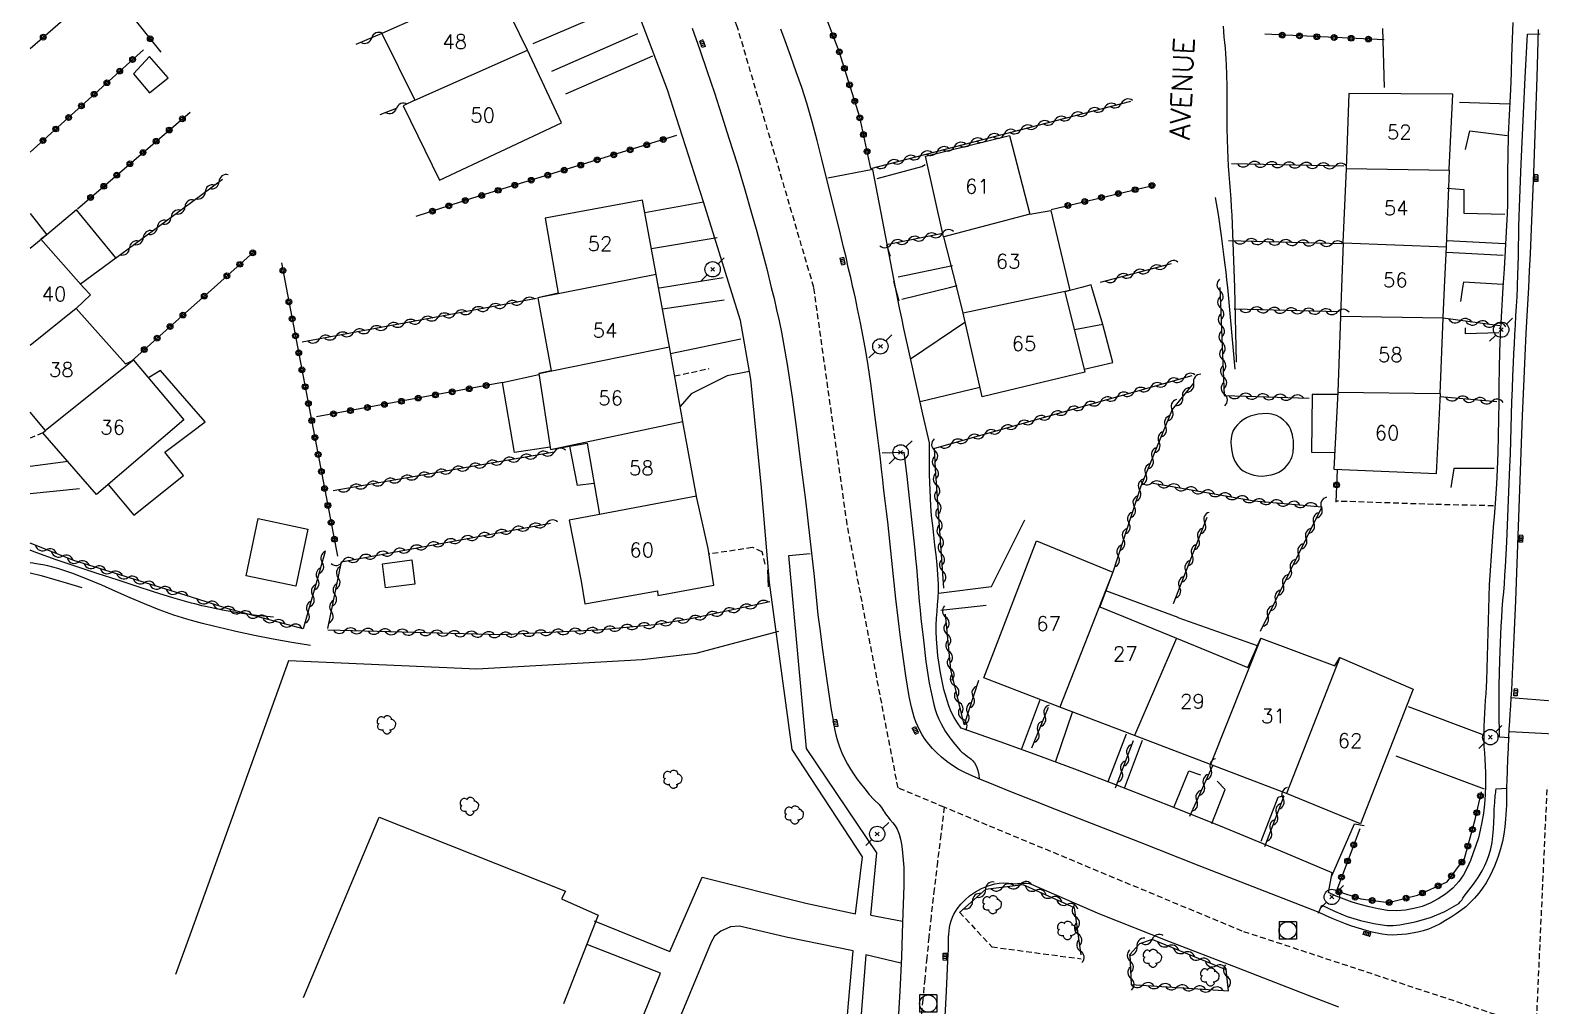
# Model space of a CAD drawing. Header units: millimetres. Extents: x 150997 to 152001, y 151999 to 153001.
# Drawn here: x 151000 to 151131.2, y 152108.6 to 152193.3 of the extents above; entities that cross this region are included whole.
import ezdxf
from ezdxf.enums import TextEntityAlignment as Align

# ---------------------------------------------------------------- set-up
doc = ezdxf.new("R2010")
doc.units = ezdxf.units.MM
doc.linetypes.add('DASHED', pattern=[0.75, 0.5, -0.25])
doc.layers.get('0').update_dxf_attribs({"linetype": 'CONTINUOUS'})
for name, color, linetype in [('W0001', 6, 'DASHED'), ('W0008', 7, 'CONTINUOUS'), ('W0014', 7, 'CONTINUOUS'), ('W0017', 7, 'CONTINUOUS'), ('W0020', 2, 'CONTINUOUS'), ('W0101', 7, 'CONTINUOUS'), ('W0104', 1, 'CONTINUOUS'), ('W0112', 1, 'DASHED'), ('W0211', 2, 'CONTINUOUS'), ('W0214', 2, 'CONTINUOUS'), ('W0300', 7, 'CONTINUOUS'), ('W0310', 3, 'CONTINUOUS'), ('W0323', 7, 'CONTINUOUS'), ('W0401', 7, 'CONTINUOUS'), ('W0420', 7, 'CONTINUOUS'), ('W0473', 7, 'CONTINUOUS'), ('W0515', 5, 'CONTINUOUS'), ('W0989', 7, 'CONTINUOUS'), ('W0991', 7, 'CONTINUOUS'), ('W1102', 7, 'CONTINUOUS')]:
    doc.layers.add(name, color=color, linetype=linetype)
doc.styles.get("Standard").update_dxf_attribs({"font": 'romans.shx', "width": 0.85})

# ---------------------------------------------------------------- blocks, each defined once
blk = doc.blocks.new('T401')
for p, q in [((-0.3, 0.3), (0, 0.3)), ((-0.3, -0.25), (-0.3, 0.3)), ((-0.3, 0.15), (0, 0.15)), ((-0.3, 0), (0, 0)), ((0, 0.3), (0, -0.25)), ((-0.3, -0.15), (0, -0.15)), ((-0.3, -0.25), (-0.3, -0.3)), ((-0.3, -0.3), (0, -0.3)), ((0, -0.3), (0, -0.25))]:
    blk.add_line(p, q)
blk = doc.blocks.new('T473')
for p, q in [((-0.166667, 0.166667), (0.166667, -0.166667)), ((-0.166667, -0.166667), (0.166667, 0.166667)), ((0.500001, 0.500001), (1.000002, 1.000002)), ((-1.000002, -1.000002), (-0.500001, -0.500001))]:
    blk.add_line(p, q)
blk.add_ellipse((0, 0), major_axis=(0.471405, 0.471405), ratio=1, start_param=5.4977871438, end_param=11.780972451)
blk = doc.blocks.new('T300')
for p, q in [((-0.8, 0.51), (-0.86, 0.34)), ((-0.86, 0.34), (-0.86, 0.17)), ((-0.86, 0.17), (-0.74, 0.06)), ((-0.69, 0.63), (-0.8, 0.51)), ((-0.8, -0.06), (-0.74, 0.06)), ((-0.74, 0.06), (-0.69, 0.11)), ((-0.57, 0.69), (-0.69, 0.63)), ((-0.46, 0.69), (-0.57, 0.69)), ((-0.29, 0.63), (-0.46, 0.69)), ((-0.29, 0.63), (-0.17, 0.74)), ((-0.23, 0.57), (-0.29, 0.63)), ((-0.17, 0.74), (-0.06, 0.8)), ((-0.06, 0.8), (0.06, 0.8)), ((0.06, 0.8), (0.23, 0.74)), ((0.23, 0.74), (0.34, 0.63)), ((0.34, 0.63), (0.4, 0.51)), ((0.46, 0.46), (0.34, 0.46)), ((0.4, 0.51), (0.4, 0.46)), ((0.57, 0.4), (0.46, 0.46)), ((0.57, 0.4), (0.69, 0.29)), ((0.69, 0.29), (0.74, 0.17)), ((0.74, 0.06), (0.69, -0.17)), ((0.74, 0.17), (0.74, 0.06)), ((-0.8, -0.17), (-0.8, -0.06)), ((-0.8, -0.23), (-0.8, -0.17)), ((-0.74, -0.34), (-0.8, -0.23)), ((-0.69, -0.4), (-0.74, -0.34)), ((-0.51, -0.46), (-0.69, -0.4)), ((-0.4, -0.46), (-0.51, -0.46)), ((-0.4, -0.46), (-0.34, -0.46)), ((-0.34, -0.46), (-0.34, -0.4)), ((-0.34, -0.51), (-0.34, -0.46)), ((-0.29, -0.63), (-0.34, -0.51)), ((-0.17, -0.74), (-0.29, -0.63)), ((-0.06, -0.8), (-0.17, -0.74)), ((0.06, -0.8), (-0.06, -0.8)), ((0.17, -0.74), (0.06, -0.8)), ((0.23, -0.69), (0.17, -0.74)), ((0.29, -0.46), (0.23, -0.46)), ((0.29, -0.63), (0.23, -0.69)), ((0.46, -0.4), (0.29, -0.46)), ((0.34, -0.51), (0.29, -0.63)), ((0.34, -0.51), (0.34, -0.46)), ((0.57, -0.34), (0.46, -0.4)), ((0.63, -0.29), (0.57, -0.34)), ((0.69, -0.17), (0.63, -0.29))]:
    blk.add_line(p, q)
blk = doc.blocks.new('T420')
for p, q in [((0.75, 0.75), (-0.75, 0.75)), ((-0.75, 0.75), (-0.75, -0.75)), ((0.75, 0.75), (0.75, -0.75)), ((0.75, -0.75), (-0.75, -0.75))]:
    blk.add_line(p, q)
blk.add_ellipse((0, 0), major_axis=(-0.53, 0.53), ratio=1, start_param=3.926991, end_param=10.210176)
blk = doc.blocks.new('t310o')
at = {"color": 0, "linetype": 'Continuous'}
for centre, start, end in [((-0.5, 0.38), 216.8699, 323.1304), ((0.5, -0.37), 36.8699, 143.1303)]:
    blk.add_arc(centre, 0.625, start, end, dxfattribs=at)
blk = doc.blocks.new('t323o')
at = {"color": 0, "linetype": 'Continuous'}
for radius in [0.25, 0.15]:
    blk.add_circle((0, 0), radius, dxfattribs=at)

msp = doc.modelspace()

# ---------------------------------------------------------------- linework, layer by layer
at = {"layer": 'W0001'}
for points in [[(151068.08, 152171), (151061.46, 152193.58), (151055.33, 152208.13), (151041.09, 152232.16), (151026.8, 152252.51), (151018.11, 152263.07), (151016.69, 152264.79)], [(151079.42, 152125.83), (151075.4, 152127.51), (151070.98, 152150.4), (151068.08, 152171)], [(151130.85, 152106.65), (151131.81, 152127.64)], [(151079.42, 152125.83), (151079.12, 152123.46), (151078.82, 152121.09), (151078.54, 152118.72), (151078.27, 152116.34), (151078.08, 152114.54), (151077.9, 152112.74), (151077.72, 152110.93), (151077.55, 152109.13), (151077.38, 152107.33)], [(151130.85, 152106.65), (151105.29, 152115.07), (151079.42, 152125.83)]]:
    msp.add_lwpolyline(points, dxfattribs=at)
at = {"layer": 'W0008'}
for points in [[(151071.48, 152171), (151071.29, 152171.87), (151071.08, 152172.74), (151070.88, 152173.62), (151070.67, 152174.49), (151070.31, 152175.99), (151069.94, 152177.49), (151069.57, 152179), (151069.19, 152180.5), (151068.78, 152182.13), (151068.36, 152183.76), (151067.93, 152185.39), (151067.47, 152187.01), (151067.03, 152188.37), (151066.56, 152189.73), (151066.08, 152191.07), (151065.6, 152192.42), (151065.23, 152193.44)], [(151131.03, 152193.4), (151130.91, 152189.25), (151130.77, 152185.1), (151130.62, 152180.95), (151130.45, 152176.8), (151130.38, 152175.35), (151130.31, 152173.9), (151130.24, 152172.45), (151130.17, 152171)], [(151111.99, 152116.69), (151106.78, 152118.72), (151101.57, 152120.75), (151096.37, 152122.79), (151091.17, 152124.83), (151089.18, 152125.61), (151087.19, 152126.38), (151085.2, 152127.17), (151083.22, 152127.98), (151082.56, 152128.25), (151081.9, 152128.52), (151081.25, 152128.81), (151080.62, 152129.15), (151080.12, 152129.47), (151079.63, 152129.81), (151079.17, 152130.18), (151078.73, 152130.58), (151078.39, 152130.94), (151078.07, 152131.31), (151077.77, 152131.71), (151077.49, 152132.13), (151077.29, 152132.49), (151077.11, 152132.87), (151076.95, 152133.26), (151076.81, 152133.66), (151076.56, 152134.54), (151076.38, 152135.44), (151076.23, 152136.34), (151076.09, 152137.24), (151075.61, 152140.58), (151075.22, 152143.93), (151074.87, 152147.28), (151074.5, 152150.63), (151074.39, 152151.54), (151074.29, 152152.45), (151074.18, 152153.36), (151074.08, 152154.28), (151073.97, 152155.19), (151073.87, 152156.1), (151073.76, 152157.01), (151073.64, 152157.92), (151073.45, 152159.5), (151073.25, 152161.08), (151073.04, 152162.65), (151072.8, 152164.22), (151072.59, 152165.46), (151072.37, 152166.69), (151072.13, 152167.91), (151071.89, 152169.14), (151071.79, 152169.6), (151071.69, 152170.07), (151071.59, 152170.54), (151071.48, 152171)], [(151130.17, 152171), (151130.06, 152169.02), (151129.96, 152167.03), (151129.86, 152165.05), (151129.76, 152163.06), (151129.63, 152159.85), (151129.5, 152156.64), (151129.39, 152153.43), (151129.28, 152150.22), (151129.16, 152147.01), (151129.04, 152143.8), (151128.91, 152140.58), (151128.76, 152137.38), (151128.73, 152136.69), (151128.69, 152136.01), (151128.64, 152135.33), (151128.6, 152134.64), (151128.56, 152133.96), (151128.52, 152133.28), (151128.48, 152132.6), (151128.44, 152131.91), (151128.4, 152130.96), (151128.36, 152130), (151128.32, 152129.05), (151128.29, 152128.09), (151128.27, 152127.68), (151128.27, 152127.26), (151128.27, 152126.85), (151128.26, 152126.43), (151128.26, 152126.02), (151128.24, 152125.6), (151128.22, 152125.19), (151128.18, 152124.78), (151128.11, 152124.13), (151128.03, 152123.49), (151127.91, 152122.85), (151127.75, 152122.21), (151127.5, 152121.45), (151127.21, 152120.7), (151126.88, 152119.96), (151126.49, 152119.26), (151126.19, 152118.8), (151125.86, 152118.36), (151125.5, 152117.94), (151125.12, 152117.55), (151124.73, 152117.19), (151124.31, 152116.87), (151123.88, 152116.56), (151123.45, 152116.27), (151122.98, 152115.98), (151122.5, 152115.71), (151122, 152115.46), (151121.49, 152115.24), (151121.03, 152115.09), (151120.56, 152114.97), (151120.08, 152114.88), (151119.6, 152114.81), (151119.18, 152114.77), (151118.76, 152114.74), (151118.33, 152114.73), (151117.91, 152114.75), (151117.47, 152114.81), (151117.03, 152114.89), (151116.6, 152114.99), (151116.17, 152115.1), (151115.69, 152115.23), (151115.21, 152115.37), (151114.74, 152115.53), (151114.27, 152115.7), (151113.69, 152115.92), (151113.12, 152116.16), (151112.55, 152116.42), (151111.99, 152116.69)], [(151068.44, 152142.56), (151068.62, 152141.13), (151068.81, 152139.7), (151069, 152138.26), (151069.2, 152136.83), (151069.32, 152136.05), (151069.44, 152135.27), (151069.57, 152134.48), (151069.71, 152133.7), (151069.8, 152133.17), (151069.89, 152132.64), (151070, 152132.11), (151070.14, 152131.59), (151070.32, 152131.07), (151070.53, 152130.56), (151070.76, 152130.06), (151071.01, 152129.58), (151071.26, 152129.14), (151071.54, 152128.72), (151071.83, 152128.3), (151072.13, 152127.9), (151072.51, 152127.42), (151072.89, 152126.94), (151073.3, 152126.49), (151073.76, 152126.08)], [(151073.76, 152126.08), (151073.86, 152125.95), (151073.96, 152125.81), (151074.05, 152125.67), (151074.14, 152125.53), (151074.23, 152125.39), (151074.32, 152125.25), (151074.42, 152125.12), (151074.52, 152124.99), (151074.73, 152124.73), (151074.95, 152124.48), (151075.15, 152124.21), (151075.32, 152123.92), (151075.49, 152123.5), (151075.61, 152123.07), (151075.7, 152122.63), (151075.76, 152122.19), (151075.89, 152120.6), (151075.9, 152119), (151075.85, 152117.41), (151075.8, 152115.82), (151075.7, 152112.84), (151075.55, 152109.86), (151075.38, 152106.88)], [(151079.45, 152106.59), (151079.61, 152109.85), (151079.77, 152113.11), (151079.78, 152113.39), (151079.78, 152113.68), (151079.78, 152113.96), (151079.78, 152114.24), (151079.79, 152114.53), (151079.8, 152114.81), (151079.83, 152115.09), (151079.87, 152115.37), (151079.94, 152115.68), (151080.02, 152115.97), (151080.12, 152116.27), (151080.26, 152116.55), (151080.54, 152116.99), (151080.86, 152117.41), (151081.22, 152117.79), (151081.62, 152118.13), (151082.13, 152118.48), (151082.66, 152118.77), (151083.23, 152119), (151083.82, 152119.17), (151084.2, 152119.23), (151084.6, 152119.25), (151084.99, 152119.24), (151085.37, 152119.2), (151085.57, 152119.19), (151085.77, 152119.2), (151085.97, 152119.21), (151086.17, 152119.23), (151086.37, 152119.24), (151086.57, 152119.23), (151086.77, 152119.21), (151086.97, 152119.16)], [(151086.97, 152119.16), (151092.89, 152116.57), (151098.89, 152114.18), (151104.93, 152111.88), (151110.95, 152109.54), (151112.3, 152109.01), (151113.66, 152108.49)]]:
    msp.add_lwpolyline(points, dxfattribs=at)
at = {"layer": 'W0014'}
for points in [[(151060.82, 152171), (151058.5, 152178.42), (151055.36, 152188.15), (151052.48, 152195.79), (151049.39, 152203.51), (151045.65, 152210.16), (151037.91, 152223.57), (151031.56, 152233.04), (151018.76, 152251.46), (151014.99, 152256.37)], [(151057.51, 152193.53), (151058.17, 152191.65), (151058.82, 152189.77), (151059.45, 152187.89), (151060.06, 152185.99), (151060.74, 152183.87), (151061.41, 152181.74), (151062.06, 152179.6), (151062.68, 152177.45), (151063.12, 152175.84), (151063.56, 152174.23), (151063.99, 152172.62), (151064.39, 152171)], [(151128.82, 152194.01), (151128.77, 152192.56), (151128.71, 152191.1), (151128.66, 152189.65), (151128.6, 152188.2), (151128.57, 152187.64), (151128.55, 152187.08), (151128.52, 152186.52), (151128.49, 152185.96), (151128.46, 152185.4), (151128.44, 152184.84), (151128.41, 152184.28), (151128.4, 152183.72), (151128.38, 152182.94), (151128.37, 152182.15), (151128.36, 152181.36), (151128.36, 152180.58), (151128.36, 152179.79), (151128.35, 152179), (151128.34, 152178.21), (151128.32, 152177.43), (151128.25, 152175.82), (151128.16, 152174.21), (151128.05, 152172.61), (151127.95, 152171)], [(151130.1, 152192.99), (151131.19, 152193.04)], [(151129.22, 152171), (151129.22, 152171.05), (151129.22, 152171.1), (151129.22, 152171.15), (151129.23, 152171.2), (151129.25, 152172.05), (151129.28, 152172.9), (151129.3, 152173.75), (151129.31, 152174.59), (151129.33, 152175.44), (151129.35, 152176.29), (151129.37, 152177.14), (151129.39, 152177.99), (151129.54, 152181.74), (151129.7, 152185.49), (151129.89, 152189.24), (151130.1, 152192.99)], [(151073.2, 152181.24), (151069.31, 152180.49)], [(151075.18, 152171), (151073.2, 152181.24)], [(151071.69, 152116.57), (151072.31, 152121.52), (151066.2, 152130.86), (151064.24, 152145.36), (151063.55, 152153.59), (151062.6, 152163.02), (151061.72, 152168.12), (151060.82, 152171)], [(151064.39, 152171), (151064.63, 152170.03), (151064.85, 152169.05), (151065.06, 152168.08), (151065.27, 152167.1), (151065.77, 152164.29), (151066.2, 152161.47), (151066.58, 152158.64), (151066.94, 152155.81), (151067.36, 152152.5), (151067.75, 152149.19), (151068.11, 152145.88), (151068.44, 152142.56)], [(151078.13, 152157.49), (151077.55, 152159.97), (151076.99, 152162.46), (151076.44, 152164.95), (151075.91, 152167.44), (151075.73, 152168.33), (151075.54, 152169.22), (151075.36, 152170.11), (151075.18, 152171)], [(151127.95, 152171), (151127.88, 152169.97), (151127.82, 152168.94), (151127.76, 152167.92), (151127.72, 152166.89), (151127.67, 152165.42), (151127.63, 152163.96), (151127.61, 152162.5), (151127.59, 152161.03), (151127.57, 152159.57), (151127.55, 152158.1), (151127.51, 152156.64), (151127.45, 152155.18), (151127.39, 152153.92), (151127.3, 152152.67), (151127.21, 152151.42), (151127.12, 152150.16), (151127.02, 152148.91), (151126.92, 152147.66), (151126.84, 152146.4), (151126.77, 152145.15), (151126.72, 152144.11), (151126.69, 152143.07), (151126.66, 152142.04), (151126.63, 152141), (151126.61, 152139.96), (151126.58, 152138.93), (151126.55, 152137.89), (151126.52, 152136.85), (151126.49, 152136.28), (151126.46, 152135.71), (151126.42, 152135.14), (151126.38, 152134.56), (151126.35, 152133.99), (151126.32, 152133.42), (151126.3, 152132.85), (151126.29, 152132.27), (151126.29, 152131.7), (151126.31, 152131.13), (151126.34, 152130.56), (151126.38, 152129.99), (151126.41, 152129.42), (151126.44, 152128.85), (151126.45, 152128.28), (151126.44, 152127.71), (151126.41, 152126.91), (151126.35, 152126.11), (151126.26, 152125.31), (151126.13, 152124.52), (151125.99, 152123.84), (151125.82, 152123.17), (151125.61, 152122.51), (151125.38, 152121.86), (151125.13, 152121.21), (151124.86, 152120.57), (151124.53, 152119.95), (151124.13, 152119.38), (151123.59, 152118.8), (151122.98, 152118.29), (151122.32, 152117.86), (151121.63, 152117.49), (151120.94, 152117.21), (151120.22, 152117.02), (151119.49, 152116.89), (151118.75, 152116.84), (151117.93, 152116.87), (151117.12, 152117), (151116.33, 152117.18), (151115.55, 152117.39), (151114.85, 152117.59), (151114.15, 152117.83), (151113.47, 152118.1), (151112.8, 152118.41)], [(151127.65, 152131.93), (151127.63, 152134.16), (151127.64, 152136.38), (151127.69, 152138.61), (151127.77, 152140.84), (151127.8, 152141.57), (151127.85, 152142.31), (151127.9, 152143.04), (151127.96, 152143.78), (151128.02, 152144.51), (151128.08, 152145.25), (151128.13, 152145.98), (151128.17, 152146.71), (151128.29, 152148.89), (151128.39, 152151.07), (151128.48, 152153.24), (151128.56, 152155.42), (151128.61, 152156.54), (151128.64, 152157.67), (151128.68, 152158.8), (151128.71, 152159.93), (151128.74, 152161.06), (151128.78, 152162.18), (151128.82, 152163.31), (151128.87, 152164.44), (151128.9, 152165.26), (151128.95, 152166.08), (151128.99, 152166.9), (151129.04, 152167.72), (151129.09, 152168.54), (151129.14, 152169.36), (151129.18, 152170.18), (151129.22, 152171)], [(151074.02, 152156.61), (151075.9, 152156.69)], [(151075.9, 152156.69), (151076.16, 152154.56), (151076.4, 152152.43), (151076.64, 152150.3), (151076.86, 152148.17), (151076.93, 152147.43), (151076.99, 152146.68), (151077.05, 152145.94), (151077.11, 152145.2), (151077.17, 152144.45), (151077.23, 152143.71), (151077.31, 152142.96), (151077.39, 152142.22), (151077.6, 152140.35), (151077.82, 152138.48), (151078.11, 152136.61), (151078.51, 152134.76), (151078.63, 152134.33), (151078.77, 152133.9), (151078.94, 152133.47), (151079.14, 152133.07), (151079.5, 152132.45), (151079.9, 152131.86), (151080.34, 152131.3), (151080.8, 152130.76), (151080.95, 152130.62), (151081.11, 152130.49), (151081.27, 152130.37), (151081.43, 152130.25), (151081.6, 152130.13), (151081.76, 152130), (151081.9, 152129.85), (151082.03, 152129.68), (151082.21, 152129.36), (151082.34, 152129.02), (151082.42, 152128.66), (151082.46, 152128.29)], [(151080.88, 152132.69), (151080.56, 152133.15), (151080.27, 152133.63), (151080.03, 152134.13), (151079.82, 152134.64), (151079.39, 152136.07), (151079.08, 152137.52), (151078.87, 152138.99), (151078.73, 152140.46), (151078.7, 152141.06), (151078.71, 152141.65), (151078.74, 152142.25), (151078.79, 152142.84), (151078.84, 152143.43), (151078.88, 152144.02), (151078.91, 152144.61), (151078.91, 152145.2), (151078.87, 152146.06), (151078.8, 152146.91), (151078.71, 152147.76), (151078.61, 152148.61), (151078.5, 152149.46), (151078.41, 152150.31), (151078.32, 152151.16), (151078.26, 152152.01), (151078.19, 152153.38), (151078.14, 152154.75), (151078.12, 152156.12), (151078.13, 152157.49)], [(151014, 152143.57), (151012.4, 152144.03), (151010.81, 152144.53), (151009.22, 152145.05), (151007.64, 152145.57), (151005.81, 152146.15), (151003.98, 152146.74), (151002.16, 152147.36), (151000.35, 152148.03), (151000, 152148.17)], [(151073.04, 152116.44), (151073.55, 152121.86), (151067.45, 152130.94), (151065.9, 152147.71), (151067.76, 152147.87)], [(151014, 152142.06), (151013.61, 152142.17), (151013.23, 152142.29), (151012.85, 152142.41), (151012.47, 152142.53), (151011.19, 152142.98), (151009.93, 152143.49), (151008.68, 152144.03), (151007.45, 152144.58), (151006.21, 152145.13), (151004.95, 152145.66), (151003.69, 152146.15), (151002.4, 152146.58), (151001.97, 152146.7), (151001.54, 152146.8), (151001.11, 152146.88), (151000.68, 152146.96), (151000.24, 152147.03), (151000, 152147.08)], [(151021.13, 152142.34), (151019.65, 152142.49), (151018.17, 152142.7), (151016.7, 152142.96), (151015.23, 152143.26), (151014.92, 152143.34), (151014.62, 152143.41), (151014.31, 152143.49), (151014, 152143.57)], [(151024.35, 152139.87), (151022.72, 152140.14), (151021.1, 152140.44), (151019.49, 152140.76), (151017.87, 152141.11), (151016.9, 152141.34), (151015.93, 152141.56), (151014.96, 152141.8), (151014, 152142.06)], [(151113.13, 152120.14), (151108.46, 152122.11), (151103.77, 152124.04), (151099.06, 152125.93), (151094.33, 152127.78), (151090.99, 152129.05), (151087.63, 152130.3), (151084.26, 152131.51), (151080.88, 152132.69)], [(151128.54, 152131.86), (151127.65, 152131.93)], [(151112.23, 152117.31), (151113.31, 152116.79), (151114.43, 152116.35), (151115.58, 152115.99), (151116.75, 152115.72), (151117.3, 152115.63), (151117.86, 152115.57), (151118.43, 152115.56), (151118.99, 152115.61), (151120.33, 152115.87), (151121.65, 152116.24), (151122.92, 152116.77), (151124.11, 152117.48), (151124.25, 152117.61), (151124.38, 152117.77), (151124.48, 152117.93), (151124.59, 152118.09), (151125, 152118.62), (151125.41, 152119.16), (151125.8, 152119.72), (151126.14, 152120.3), (151126.38, 152120.76), (151126.58, 152121.23), (151126.76, 152121.72), (151126.9, 152122.21), (151127.02, 152122.78), (151127.09, 152123.36), (151127.14, 152123.94), (151127.17, 152124.52), (151127.18, 152125.1), (151127.2, 152125.67), (151127.24, 152126.25), (151127.29, 152126.83), (151127.31, 152126.98), (151127.33, 152127.13), (151127.35, 152127.27), (151127.38, 152127.42)], [(151127.35, 152127.42), (151128.33, 152127.5)], [(151112.8, 152118.41), (151113.13, 152120.14)], [(151111.93, 152116.62), (151112.23, 152117.31)], [(151068.29, 152080.38), (151068.71, 152084.09), (151069.11, 152087.81), (151069.5, 152091.53), (151069.87, 152095.26), (151070.3, 152099.77), (151070.72, 152104.29), (151071.11, 152108.82), (151071.49, 152113.34)], [(151072.61, 152113.01), (151071.24, 152095.74)]]:
    msp.add_lwpolyline(points, dxfattribs=at)
at = {"layer": 'W0017'}
for points in [[(151051.89, 152195.66), (151043.66, 152192.17)], [(151052.77, 152193.02), (151045.29, 152189.76)], [(151054.07, 152191.08), (151046.5, 152187.8)], [(151128.52, 152186.92), (151124.18, 152187.05)], [(151124.69, 152182.98), (151125.08, 152184.61), (151128.33, 152184.2)], [(151073.6, 152180.45), (151077.46, 152181.51), (151077.75, 152181.68)], [(151123.12, 152179.62), (151124.55, 152179.49), (151124.55, 152177.44), (151128.13, 152177.35)], [(151053.4, 152177.5), (151058.5, 152178.42)], [(151059.69, 152175.3), (151053.97, 152174.34)], [(151123.1, 152175.08), (151128.11, 152174.82)], [(151127.99, 152173.76), (151123.06, 152174.03)], [(151075.42, 152171.91), (151080.14, 152172.9)], [(151054.59, 152170.96), (151054.85, 152171)], [(151054.85, 152171), (151060.21, 152171.87)], [(151075.74, 152169.97), (151079.88, 152171)], [(151079.88, 152171), (151080.53, 152171.16)], [(151124.45, 152171), (151124.27, 152169.78)], [(151127.95, 152171.24), (151124.52, 152171.46), (151124.45, 152171)], [(151060.3, 152169.9), (151054.93, 152169.12)], [(151076.48, 152164.79), (151081.2, 152167.98)], [(151127.6, 152167.04), (151124.7, 152166.95), (151124.7, 152167.49)], [(151055.63, 152165.26), (151061.73, 152166.52)], [(151062.48, 152163.68), (151060.54, 152163.31), (151057.42, 152161.76), (151056.47, 152160.65)], [(151082.52, 152162.3), (151077.32, 152161.05)], [(151003.31, 152155.86), (151000, 152155.45)], [(151127.2, 152155.27), (151123.7, 152155.27), (151123.42, 152153.62)], [(151000, 152153.08), (151004.29, 152153.53)], [(151078.92, 152144.44), (151083.53, 152145.01), (151086.41, 152150.81)], [(151079.11, 152142.94), (151083.07, 152143.39)], [(151087.74, 152135.23), (151086.11, 152130.81)], [(151089.07, 152129.74), (151090.58, 152134.18)], [(151119.72, 152134.58), (151126.11, 152132.18)], [(151095.22, 152132.18), (151093.63, 152128.05)], [(151095.07, 152127.49), (151096.64, 152131.67)], [(151126.34, 152127.39), (151118.69, 152130.27)], [(151099.36, 152125.8), (151100.68, 152128.99), (151101.69, 152128.66)], [(151102.66, 152124.41), (151103.82, 152127.38), (151103.14, 152128.11)], [(151108.89, 152126.82), (151108.39, 152126.69), (151106.92, 152122.84)], [(151113.08, 152119.87), (151115.05, 152124.4), (151115.91, 152124.24)], [(151048.99, 152115.97), (151055.58, 152113.29), (151058.39, 152119.76), (151067.38, 152117.5), (151071.69, 152116.57)], [(151073.04, 152116.44), (151075.8, 152115.92)], [(151071.49, 152113.34), (151065.69, 152114.54), (151061.62, 152115.51), (151060.84, 152115.45), (151059.99, 152115.07), (151059.45, 152114.62), (151059.17, 152114.1), (151056.38, 152107.43), (151050.27, 152092.16), (151049.76, 152090.15), (151049.89, 152088.78), (151050.44, 152087.97), (151051.89, 152087.22), (151059.08, 152084.02), (151068.29, 152080.38)], [(151045.28, 152101.15), (151049.89, 152099.34), (151054.76, 152111.42), (151048.45, 152113.87)], [(151075.65, 152112.29), (151072.61, 152113.01)]]:
    msp.add_lwpolyline(points, dxfattribs=at)
at = {"layer": 'W0020'}
for points in [[(151128.64, 152135.37), (151132.25, 152135.09), (151135.78, 152134.93)], [(151136.26, 152131.98), (151128.55, 152132.38)]]:
    msp.add_lwpolyline(points, dxfattribs=at)
at = {"layer": 'W0101'}
for points in [[(151043.22, 152191.61), (151040.38, 152197.44), (151030.55, 152193.06), (151033.42, 152187.26)], [(151046.17, 152185.31), (151043.22, 152191.61)], [(151123.3, 152181.14), (151123.29, 152181.27), (151123.61, 152187.79), (151114.57, 152187.85), (151114.33, 152181.33), (151114.34, 152181.3)], [(151033.42, 152187.26), (151032.39, 152186.76), (151035.55, 152180.32), (151046.17, 152185.31)], [(151079.39, 152175.39), (151079.36, 152175.39), (151077.79, 152182.4), (151085.09, 152184.19), (151086.86, 152177.35)], [(151114.34, 152181.3), (151114.06, 152174.89)], [(151123.04, 152174.51), (151123.04, 152174.56), (151123.3, 152181.14)], [(151000, 152177.41), (151001.45, 152175.57)], [(151054.38, 152172.13), (151053.2, 152178.57), (151044.74, 152177.01), (151045.79, 152171)], [(151086.86, 152177.35), (151088.67, 152177.69), (151090.28, 152171)], [(151001.45, 152175.57), (151000.93, 152175.18)], [(151000.93, 152175.18), (151004.64, 152171)], [(151080.51, 152171), (151079.39, 152175.39)], [(151114.07, 152174.86), (151113.93, 152171)], [(151114.06, 152174.89), (151114.07, 152174.86)], [(151122.88, 152171), (151123.04, 152174.51)], [(151054.58, 152171), (151054.38, 152172.13)], [(151004.64, 152171), (151005.23, 152170.34), (151003.98, 152169.17)], [(151045.79, 152171), (151045.88, 152170.49), (151044.1, 152170.1)], [(151055.53, 152165.84), (151054.58, 152171)], [(151081.07, 152168.76), (151080.51, 152171)], [(151090.34, 152170.74), (151089.89, 152170.61), (151091.64, 152163.64), (151082.71, 152161.48)], [(151090.28, 152171), (151090.34, 152170.74)], [(151113.93, 152171), (151113.84, 152168.56), (151113.84, 152168.48)], [(151122.77, 152168.31), (151122.77, 152168.37), (151122.88, 152171)], [(151044.1, 152170.1), (151045.25, 152163.74), (151044.19, 152163.52)], [(151003.98, 152169.17), (151008.29, 152164.36), (151008.97, 152164.68)], [(151082.71, 152161.48), (151081.07, 152168.76)], [(151113.84, 152168.48), (151113.61, 152161.88)], [(151122.5, 152161.79), (151122.77, 152168.31)], [(151056.71, 152159.35), (151055.53, 152165.84)], [(151008.97, 152164.68), (151013.36, 152159.49), (151005.77, 152153.01)], [(151044.19, 152163.52), (151045.2, 152156.91)], [(151113.61, 152161.88), (151113.26, 152155.2), (151122.19, 152154.84)], [(151122.19, 152154.84), (151122.52, 152161.77), (151122.5, 152161.79)], [(151001.34, 152158.55), (151000, 152160.15)], [(151057.9, 152152.86), (151056.71, 152159.32), (151056.71, 152159.35)], [(151005.77, 152153.01), (151001.11, 152158.35), (151001.34, 152158.55)], [(151045.2, 152156.91), (151048.38, 152157.46), (151049.45, 152151.27)], [(151059.41, 152145.12), (151058.91, 152148.3), (151057.9, 152152.83), (151057.9, 152152.86)], [(151049.45, 152151.27), (151046.83, 152150.76), (151047.87, 152145.48), (151048.19, 152143.5), (151054.49, 152144.64), (151054.54, 152144.24), (151059.41, 152145.12)], [(151089.47, 152134.54), (151082.86, 152137.06), (151087.44, 152148.99), (151094.05, 152146.25)], [(151094.05, 152146.25), (151092.93, 152143.25), (151099.58, 152140.52)], [(151099.58, 152140.52), (151105.78, 152137.98), (151106.92, 152140.52)], [(151106.92, 152140.52), (151113.36, 152138.12), (151113.79, 152138.84)], [(151113.79, 152138.84), (151120.16, 152136.09), (151115.58, 152124.4)], [(151095.95, 152132.06), (151089.47, 152134.54)], [(151102.56, 152129.54), (151095.95, 152132.06)], [(151109.16, 152127.02), (151109.14, 152127.03), (151102.56, 152129.54)], [(151115.58, 152124.4), (151109.16, 152127.02)], [(151023.74, 152109.31), (151030.31, 152124.98), (151046.5, 152118.55), (151046.15, 152117.86), (151049.35, 152116.45), (151046.32, 152108.75)]]:
    msp.add_lwpolyline(points, dxfattribs=at)
at = {"layer": 'W0104'}
for points in [[(151012, 152189.21), (151010.37, 152191.05), (151008.98, 152189.55), (151010.37, 152187.89)], [(151024.12, 152150), (151023.07, 152145.04), (151018.76, 152145.95), (151019.81, 152150.91)], [(151033.15, 152147.32), (151033.42, 152145.21), (151030.88, 152144.88), (151030.61, 152146.99)]]:
    msp.add_lwpolyline(points, close=True, dxfattribs=at)
for points in [[(151004.37, 152171.31), (151007.45, 152173.56), (151004.03, 152177.75), (151001.45, 152175.57)], [(151091.33, 152171), (151090.34, 152170.74)], [(151092.25, 152171), (151092.18, 152171.22), (151091.33, 152171)], [(151093.2, 152167.77), (151092.25, 152171)], [(151093.2, 152167.77), (151090.72, 152167.32)], [(151091.58, 152163.88), (151094.05, 152164.46), (151093.2, 152167.77)], [(151014, 152160.69), (151011.31, 152163.78), (151010.27, 152163.15)], [(151045.17, 152157.13), (151042.09, 152156.66), (151041.03, 152162.73), (151044.2, 152163.42)], [(151113.6, 152161.68), (151111.39, 152161.7), (151111.31, 152156.67), (151113.33, 152156.64)], [(151014, 152158.41), (151015.19, 152159.31), (151014, 152160.69)], [(151006.77, 152153.86), (151009.01, 152151.21), (151013.31, 152154.66), (151011.71, 152156.68), (151014, 152158.41)], [(151048.98, 152153.95), (151047.56, 152153.79), (151046.89, 152157.21)], [(151106.62, 152139.85), (151099.75, 152142.3), (151099.73, 152142.33), (151093.45, 152144.64)]]:
    msp.add_lwpolyline(points, dxfattribs=at)
at = {"layer": 'W0112'}
for points in [[(151055.99, 152163.3), (151059, 152163.95)], [(151001.11, 152158.35), (151000, 152157.91)], [(151127.13, 152152.02), (151121.91, 152152.14), (151113.51, 152152.42)], [(151062.74, 152148.4), (151059, 152147.82)], [(151063.85, 152146.96), (151063.59, 152148.03), (151062.77, 152148.4)], [(151080.75, 152116.71), (151083.55, 152113.7), (151091.31, 152112.66)]]:
    msp.add_lwpolyline(points, dxfattribs=at)
at = {"layer": 'W0211'}
for points in [[(151117.5, 152193.49), (151117.64, 152188.36)], [(151102.96, 152178.8), (151103.2, 152177.32), (151103.47, 152175.47), (151103.72, 152173.62), (151103.8, 152172.97), (151103.87, 152172.31), (151103.95, 152171.66), (151104.02, 152171)], [(151104.02, 152171), (151104.66, 152163.9)], [(151000, 152146.21), (151000.95, 152145.96), (151002.13, 152145.62), (151003.32, 152145.28), (151004.49, 152144.93)]]:
    msp.add_lwpolyline(points, dxfattribs=at)
at = {"layer": 'W0214'}
for points in [[(151104.66, 152171), (151104.61, 152172.56), (151104.56, 152174.13), (151104.49, 152175.69), (151104.42, 152177.26), (151104.38, 152177.97), (151104.33, 152178.68), (151104.28, 152179.39), (151104.23, 152180.1), (151104.17, 152180.81), (151104.12, 152181.52), (151104.08, 152182.23), (151104.05, 152182.94), (151104.02, 152183.87), (151104, 152184.8), (151104, 152185.73), (151104, 152186.65), (151104, 152187.58), (151103.99, 152188.51), (151103.97, 152189.43), (151103.94, 152190.36), (151103.91, 152190.84), (151103.88, 152191.32), (151103.84, 152191.79), (151103.8, 152192.27), (151103.75, 152192.74), (151103.71, 152193.22), (151103.67, 152193.69)], [(151104.8, 152164.5), (151104.66, 152171)]]:
    msp.add_lwpolyline(points, dxfattribs=at)
at = {"layer": 'W0300'}
for points in [[(151022.45, 152138.57), (151038.8, 152137.87), (151053.16, 152138.66), (151057.87, 152139.22), (151065.03, 152141.13)], [(151014, 152115.06), (151022.47, 152138.57)], [(151012.66, 152111.34), (151014, 152115.06)]]:
    msp.add_lwpolyline(points, dxfattribs=at)
at = {"layer": 'W0310'}
for points in [[(151030.55, 152193.06), (151028.29, 152192.09)], [(151030.41, 152186.02), (151031.83, 152186.56)], [(151073.03, 152181.33), (151095.63, 152187.19)], [(151114.12, 152181.54), (151104.38, 152181.74)], [(151014, 152178.4), (151016.72, 152180.4)], [(151007.42, 152173.53), (151014, 152178.4)], [(151079.3, 152175.69), (151074.39, 152174.71), (151074.72, 152173.7)], [(151113.96, 152174.77), (151104.11, 152175.05)], [(151099.12, 152173.05), (151092.95, 152171.43)], [(151075.02, 152171.53), (151075.16, 152171)], [(151075.16, 152171), (151075.46, 152169.83)], [(151103.35, 152171), (151103.74, 152161.6), (151111.12, 152161.38)], [(151043.99, 152170.02), (151023.64, 152166.23)], [(151113.72, 152168.86), (151104.6, 152169.11)], [(151127.69, 152167.65), (151122.77, 152168.31)], [(151078.59, 152157.02), (151100.95, 152163.34)], [(151101.08, 152162.67), (151099.23, 152160.38), (151096.5, 152153.74), (151094.05, 152146.25)], [(151127.44, 152161.05), (151122.51, 152161.48)], [(151045.52, 152156.69), (151026.32, 152153.31)], [(151079.38, 152144.86), (151078.65, 152155.24), (151078.58, 152157.04)], [(151097.38, 152154.02), (151106.34, 152152.46), (151112.22, 152151.94), (151106.87, 152141.11)], [(151099.33, 152143.54), (151102.26, 152151.04)], [(151025.87, 152141.36), (151027.06, 152147.16), (151045.21, 152150.51)], [(151014, 152144.07), (151003.78, 152147.27), (151000, 152148.77)], [(151025.64, 152148.06), (151023.72, 152141.34)], [(151064.05, 152146.45), (151064.11, 152144.97)], [(151023.72, 152141.34), (151017.21, 152143.07), (151014, 152144.07)], [(151064.27, 152143.68), (151057.39, 152142.19), (151054.26, 152141.69), (151049.33, 152141.23), (151040.87, 152140.81), (151025.85, 152141.23)], [(151082.4, 152136.83), (151081.15, 152133.02), (151079.98, 152137.79), (151079.53, 152142.61)], [(151087.02, 152131), (151088.47, 152134.53)], [(151094.3, 152127.52), (151095.85, 152131.62)], [(151102.71, 152129.44), (151100.73, 152125.04)], [(151108.91, 152126.8), (151107.24, 152122.4)], [(151091.3, 152113.01), (151090.74, 152117.1), (151086.27, 152119.1), (151083.01, 152118.68), (151080.75, 152116.68)]]:
    msp.add_lwpolyline(points, dxfattribs=at)
msp.add_lwpolyline([(151104.12, 152109.89), (151103.92, 152111.69), (151097.49, 152114.35), (151096.38, 152113.96), (151095.55, 152113.04), (151095.65, 152110.44)], close=True, dxfattribs=at)
at = {"layer": 'W0323'}
for points in [[(151073.03, 152181.33), (151072.07, 152185.79), (151070.29, 152191.48), (151068.23, 152196.91), (151076.07, 152199.88), (151090.16, 152205.16)], [(151001.59, 152202.81), (151006.87, 152197.05), (151011.36, 152191.43)], [(151000, 152191.75), (151006.33, 152197.28)], [(151117.63, 152192.5), (151107.28, 152192.99)], [(151000, 152182.74), (151009.83, 152191.64)], [(151004.11, 152177.83), (151013.89, 152186.22)], [(151056.14, 152184.19), (151038.44, 152178.75), (151033.51, 152177.16)], [(151088.7, 152177.77), (151097.77, 152179.91)], [(151015.97, 152171), (151019.44, 152174.1)], [(151021.83, 152173.12), (151022.24, 152171)], [(151014, 152169.24), (151015.97, 152171)], [(151022.24, 152171), (151026.71, 152147.64)], [(151008.79, 152164.59), (151014, 152169.24)], [(151041.03, 152162.73), (151024.87, 152159.74)], [(151113.56, 152155.14), (151113.43, 152152.33)], [(151115.51, 152123.96), (151113.49, 152118.56), (151115.61, 152117.86), (151118.02, 152117.55), (151120.52, 152118.18), (151123.11, 152119.35), (151124.61, 152121.37), (151125.55, 152124.77), (151126.08, 152127.16)]]:
    msp.add_lwpolyline(points, dxfattribs=at)
at = {"layer": 'W0515'}
msp.add_lwpolyline([(151107.45, 152154.64), (151107.81, 152154.7), (151108.15, 152154.8), (151108.49, 152154.95), (151108.8, 152155.14), (151109.04, 152155.34), (151109.25, 152155.57), (151109.42, 152155.82), (151109.57, 152156.09), (151109.62, 152156.19), (151109.65, 152156.3), (151109.68, 152156.42), (151109.7, 152156.53), (151109.72, 152156.64), (151109.73, 152156.76), (151109.74, 152156.87), (151109.75, 152156.98), (151109.76, 152157.22), (151109.76, 152157.47), (151109.75, 152157.71), (151109.71, 152157.95), (151109.66, 152158.2), (151109.6, 152158.46), (151109.51, 152158.7), (151109.38, 152158.93), (151109.15, 152159.22), (151108.89, 152159.47), (151108.6, 152159.69), (151108.27, 152159.86), (151107.88, 152159.98), (151107.48, 152160.03), (151107.07, 152160.02), (151106.68, 152159.98), (151106.33, 152159.91), (151106, 152159.8), (151105.68, 152159.66), (151105.38, 152159.48), (151105.13, 152159.29), (151104.89, 152159.07), (151104.69, 152158.83), (151104.53, 152158.55), (151104.41, 152158.23), (151104.34, 152157.89), (151104.32, 152157.54), (151104.34, 152157.2), (151104.4, 152156.76), (151104.5, 152156.32), (151104.67, 152155.89), (151104.91, 152155.5), (151105.13, 152155.27), (151105.39, 152155.07), (151105.67, 152154.92), (151105.96, 152154.79), (151106.32, 152154.69), (151106.7, 152154.62), (151107.07, 152154.61)], close=True, dxfattribs=at)
at = {"layer": 'W1102'}
for points in [[(151033.42, 152187.26), (151043.22, 152191.61)], [(151123.3, 152181.14), (151114.34, 152181.3)], [(151086.86, 152177.35), (151079.39, 152175.39)], [(151001.45, 152175.57), (151000, 152174.39)], [(151114.07, 152174.86), (151123.04, 152174.51)], [(151054.38, 152172.13), (151048.65, 152171)], [(151048.65, 152171), (151044.1, 152170.1)], [(151090.34, 152170.74), (151081.07, 152168.76)], [(151003.98, 152169.17), (151000, 152165.94)], [(151122.77, 152168.31), (151113.84, 152168.48)], [(151044.19, 152163.52), (151055.53, 152165.84)], [(151008.97, 152164.68), (151001.34, 152158.55)], [(151113.61, 152161.88), (151122.5, 152161.79)], [(151045.2, 152156.91), (151056.71, 152159.35)], [(151057.9, 152152.86), (151049.45, 152151.27)], [(151094.05, 152146.25), (151089.47, 152134.54)], [(151099.58, 152140.52), (151095.95, 152132.06)], [(151106.92, 152140.52), (151102.56, 152129.54)], [(151113.79, 152138.84), (151109.16, 152127.02)]]:
    msp.add_lwpolyline(points, dxfattribs=at)

# ---------------------------------------------------------------- block references
at = {"layer": 'W0300'}
for p in [(151031, 152132.99), (151055.88, 152128.25), (151038.21, 152125.91), (151066.43, 152125.16), (151083.63, 152117.36), (151090.12, 152115.12), (151097.55, 152112.71), (151102.54, 152111.09)]:
    msp.add_blockref('T300', p, dxfattribs=at)
at = {"layer": 'W0310'}
for p, rotation in [((151029.67, 152192.68), 203.4396244035591), ((151031.82, 152186.55), 20.61319628794504), ((151091.9, 152186.23), 14.52416160242266), ((151093.35, 152186.6), 14.52416160242266), ((151094.81, 152186.98), 14.52416160242266), ((151086.09, 152184.72), 14.52416160242266), ((151087.55, 152185.1), 14.52416160242266), ((151089, 152185.47), 14.52416160242266), ((151090.45, 152185.85), 14.52416160242266), ((151081.74, 152183.59), 14.52416160242266), ((151083.19, 152183.97), 14.52416160242266), ((151084.64, 152184.34), 14.52416160242266), ((151075.93, 152182.09), 14.52416160242266), ((151077.38, 152182.46), 14.52416160242266), ((151078.83, 152182.84), 14.52416160242266), ((151080.29, 152183.22), 14.52416160242266), ((151074.48, 152181.71), 14.52416160242266), ((151105.88, 152181.71), 178.8181444853237), ((151107.38, 152181.68), 178.8181444853237), ((151108.88, 152181.65), 178.8181444853237), ((151110.38, 152181.62), 178.8181444853237), ((151111.88, 152181.58), 178.8181444853237), ((151113.38, 152181.55), 178.8181444853237), ((151015.21, 152179.29), 36.48385913199999), ((151016.41, 152180.18), 36.48385913199999), ((151013.45, 152177.99), 36.48385913201065), ((151012.25, 152177.1), 36.48385913201065), ((151009.83, 152175.32), 36.48385913201065), ((151011.04, 152176.21), 36.48385913201065), ((151079.23, 152175.67), 191.2583409392799), ((151008.63, 152174.42), 36.48385913201065), ((151074.81, 152174.8), 191.2583409392799), ((151076.29, 152175.09), 191.2583409392799), ((151077.76, 152175.38), 191.2583409392799), ((151105.61, 152175.01), 178.3956259564464), ((151107.11, 152174.96), 178.3956259564464), ((151108.61, 152174.92), 178.3956259564464), ((151110.11, 152174.88), 178.3956259564464), ((151111.61, 152174.84), 178.3956259564464), ((151113.11, 152174.8), 178.3956259564464), ((151098.75, 152172.95), 194.6980329619432), ((151094.4, 152171.81), 194.6980329619432), ((151095.85, 152172.19), 194.6980329619432), ((151097.3, 152172.57), 194.6980329619432), ((151103.37, 152170.71), 272.3769099048575), ((151038.39, 152168.98), 190.5296890476584), ((151039.87, 152169.25), 190.5296890476584), ((151041.34, 152169.52), 190.5296890476584), ((151042.82, 152169.8), 190.5296890476584), ((151103.43, 152169.21), 272.3769099048575), ((151032.49, 152167.88), 190.5296890476584), ((151033.97, 152168.15), 190.5296890476584), ((151035.44, 152168.43), 190.5296890476584), ((151036.92, 152168.7), 190.5296890476584), ((151103.49, 152167.71), 272.3769099048575), ((151106.09, 152169.07), 178.4247160276807), ((151107.59, 152169.03), 178.4247160276807), ((151109.09, 152168.99), 178.4247160276807), ((151110.59, 152168.95), 178.4247160276807), ((151112.09, 152168.91), 178.4247160276807), ((151113.59, 152168.87), 178.4247160276807), ((151124.25, 152168.11), 172.3740966282796), ((151125.74, 152167.91), 172.3740966282796), ((151127.23, 152167.72), 172.3740966282796), ((151025.12, 152166.51), 190.5296890476584), ((151026.59, 152166.78), 190.5296890476584), ((151028.07, 152167.06), 190.5296890476584), ((151029.54, 152167.33), 190.5296890476584), ((151031.02, 152167.61), 190.5296890476584), ((151103.55, 152166.21), 272.3769099048575), ((151103.61, 152164.71), 272.3769099048575), ((151103.68, 152163.21), 272.3769099048575), ((151097.35, 152162.32), 15.77777331902858), ((151098.79, 152162.73), 15.77777331902858), ((151100.24, 152163.13), 15.77777331902858), ((151101.08, 152162.67), 231.1074601885265), ((151093.02, 152161.09), 15.77777331902858), ((151094.46, 152161.5), 15.77777331902858), ((151095.91, 152161.91), 15.77777331902858), ((151100.13, 152161.5), 231.1074601885265), ((151103.74, 152161.72), 272.3769099048575), ((151105.12, 152161.56), 358.3228475731669), ((151106.62, 152161.51), 358.3228475731669), ((151108.12, 152161.47), 358.3228475731669), ((151109.62, 152161.42), 358.3228475731669), ((151124, 152161.35), 175.0623507215415), ((151125.5, 152161.22), 175.0623507215415), ((151088.69, 152159.87), 15.77777331902858), ((151090.13, 152160.28), 15.77777331902858), ((151091.58, 152160.69), 15.77777331902858), ((151099.21, 152160.33), 247.673323434562), ((151126.99, 152161.09), 175.0623507215415), ((151084.36, 152158.65), 15.77777331902858), ((151085.8, 152159.05), 15.77777331902858), ((151087.25, 152159.46), 15.77777331902858), ((151098.64, 152158.94), 247.673323434562), ((151078.59, 152156.84), 92.19648243753663), ((151080.03, 152157.42), 15.77777331902858), ((151081.47, 152157.83), 15.77777331902858), ((151082.92, 152158.24), 15.77777331902858), ((151098.07, 152157.55), 247.673323434562), ((151041.09, 152155.91), 189.9781948968475), ((151042.57, 152156.17), 189.9781948968475), ((151044.04, 152156.43), 189.9781948968475), ((151045.52, 152156.69), 189.9781948968475), ((151078.65, 152155.34), 92.19648243753663), ((151097.5, 152156.16), 247.673323434562), ((151033.7, 152154.61), 189.9781948968475), ((151035.18, 152154.87), 189.9781948968475), ((151036.66, 152155.13), 189.9781948968475), ((151038.13, 152155.39), 189.9781948968475), ((151039.61, 152155.65), 189.9781948968475), ((151096.93, 152154.77), 247.673323434562), ((151027.79, 152153.57), 189.9781948968475), ((151029.27, 152153.83), 189.9781948968475), ((151030.75, 152154.09), 189.9781948968475), ((151032.22, 152154.35), 189.9781948968475), ((151078.75, 152153.84), 94.00087718180912), ((151096.38, 152153.38), 251.8937128405043), ((151097.46, 152154.01), 350.1204351426511), ((151098.94, 152153.75), 350.1204351426511), ((151100.42, 152153.49), 350.1204351426511), ((151101.9, 152153.23), 350.1204351426511), ((151078.86, 152152.34), 94.00087718180912), ((151095.92, 152151.95), 251.8937128405043), ((151103.38, 152152.98), 350.1204351426511), ((151104.85, 152152.72), 350.1204351426511), ((151106.33, 152152.46), 350.1204351426511), ((151107.83, 152152.33), 354.9777302057781), ((151109.32, 152152.2), 354.9777302057781), ((151110.81, 152152.07), 354.9777302057781), ((151112.19, 152151.87), 243.6851564024403), ((151078.96, 152150.85), 94.00087718180912), ((151095.45, 152150.53), 251.8937128405043), ((151102.06, 152150.52), 68.60287538108139), ((151111.52, 152150.52), 243.6851564024403), ((151038.93, 152149.35), 10.44695183395979), ((151040.41, 152149.62), 10.44695183395979), ((151041.88, 152149.9), 10.44695183395979), ((151043.36, 152150.17), 10.44695183395979), ((151044.83, 152150.44), 10.44695183395979), ((151079.07, 152149.35), 94.00087718180912), ((151094.99, 152149.1), 251.8937128405043), ((151101.51, 152149.13), 68.60287538108139), ((151110.86, 152149.18), 243.6851564024403), ((151001.39, 152148.21), 158.4099133121361), ((151031.56, 152147.99), 10.44695183395979), ((151033.03, 152148.26), 10.44695183395979), ((151034.51, 152148.54), 10.44695183395979), ((151035.98, 152148.81), 10.44695183395979), ((151037.46, 152149.08), 10.44695183395979), ((151079.17, 152147.86), 94.00087718180912), ((151094.52, 152147.67), 251.8937128405043), ((151100.97, 152147.73), 68.60287538108139), ((151110.19, 152147.83), 243.6851564024403), ((151002.79, 152147.66), 158.4099133121361), ((151004.19, 152147.14), 162.6124387929225), ((151005.63, 152146.69), 162.6124387929225), ((151025.37, 152147.11), 254.0579834506781), ((151027.13, 152147.18), 10.44695183395979), ((151028.61, 152147.45), 10.44695183395979), ((151030.08, 152147.72), 10.44695183395979), ((151079.28, 152146.36), 94.00087718180912), ((151100.42, 152146.33), 68.60287538108139), ((151109.53, 152146.49), 243.6851564024403), ((151007.06, 152146.24), 162.6124387929225), ((151008.49, 152145.79), 162.6124387929225), ((151009.92, 152145.35), 162.6124387929225), ((151024.96, 152145.67), 254.0579834506781), ((151026.77, 152145.77), 78.45667319254945), ((151099.87, 152144.94), 68.60287538108139), ((151108.86, 152145.15), 243.6851564024403), ((151011.35, 152144.9), 162.6124387929225), ((151012.78, 152144.45), 162.6124387929225), ((151024.55, 152144.22), 254.0579834506781), ((151026.47, 152144.3), 78.45667319254945), ((151108.2, 152143.8), 243.6851564024403), ((151015.43, 152143.62), 162.6124387931252), ((151016.86, 152143.17), 162.6124387931252), ((151018.31, 152142.77), 165.1660291850262), ((151024.13, 152142.78), 254.0579834506781), ((151026.17, 152142.83), 78.45667319254945), ((151060.21, 152142.8), 192.257859709447), ((151061.67, 152143.12), 192.257859709447), ((151063.14, 152143.44), 192.257859709447), ((151079.55, 152142.34), 95.41286064742654), ((151107.53, 152142.46), 243.6851564024403), ((151019.76, 152142.39), 165.1660291850262), ((151021.21, 152142), 165.1660291850262), ((151022.66, 152141.62), 165.1660291850262), ((151052.82, 152141.56), 185.3410669031582), ((151054.31, 152141.7), 189.0309534424392), ((151055.79, 152141.94), 189.0309534424392), ((151057.27, 152142.17), 189.0309534424392), ((151058.74, 152142.48), 192.257859709447), ((151079.69, 152140.85), 95.41286064742654), ((151027.35, 152141.18), 178.4176460773489), ((151028.85, 152141.14), 178.4176460773489), ((151030.35, 152141.1), 178.4176460773489), ((151031.85, 152141.06), 178.4176460773489), ((151033.35, 152141.02), 178.4176460773489), ((151034.85, 152140.98), 178.4176460773489), ((151036.35, 152140.94), 178.4176460773489), ((151037.85, 152140.89), 178.4176460773489), ((151039.34, 152140.85), 178.4176460773489), ((151040.84, 152140.81), 178.4176460773489), ((151042.34, 152140.88), 182.8573354611181), ((151043.84, 152140.96), 182.8573354611181), ((151045.34, 152141.03), 182.8573354611181), ((151046.84, 152141.11), 182.8573354611181), ((151048.33, 152141.18), 182.8573354611181), ((151049.83, 152141.28), 185.3410669031582), ((151051.33, 152141.42), 185.3410669031582), ((151079.84, 152139.36), 95.41286064742654), ((151079.98, 152137.86), 95.41286064742654), ((151080.32, 152136.4), 103.7050249527594), ((151080.68, 152134.95), 103.7050249527594), ((151081.93, 152135.41), 251.8404010271082), ((151081.03, 152133.49), 103.7050249527594), ((151081.46, 152133.98), 251.8404010271082), ((151088.16, 152133.78), 67.64602292383059), ((151087.59, 152132.39), 67.64602292383059), ((151095.36, 152130.33), 69.33667091889747), ((151102.57, 152129.14), 245.8447508138125), ((151094.83, 152128.93), 69.33667091889747), ((151101.96, 152127.77), 245.8447508138125), ((151101.35, 152126.4), 245.8447508138125), ((151108.84, 152126.61), 249.1829572166337), ((151108.31, 152125.21), 249.1829572166337), ((151107.78, 152123.81), 249.1829572166337), ((151081.87, 152117.67), 221.4270149821963), ((151083, 152118.67), 221.4270149821963), ((151084.48, 152118.87), 187.3668603675654), ((151085.97, 152119.06), 187.3668603675654), ((151087.36, 152118.61), 155.8780590081819), ((151088.73, 152118), 155.8780590081819), ((151090.1, 152117.39), 155.8780590081819), ((151090.85, 152116.31), 97.81825697760644), ((151091.05, 152114.82), 97.81825697760644), ((151091.25, 152113.34), 97.81825697760644), ((151096.16, 152113.72), 228.1161782732845), ((151097.49, 152114.35), 199.0952569025992), ((151098.87, 152113.78), 157.4961452015507), ((151095.58, 152112.45), 272.2203365310236), ((151100.26, 152113.2), 157.4961452015507), ((151101.64, 152112.63), 157.4961452015507), ((151095.63, 152110.95), 272.2203365310236), ((151103.03, 152112.05), 157.4961452015507), ((151103.98, 152111.15), 96.48737324105811), ((151096.64, 152110.37), 356.3233981132425), ((151098.13, 152110.28), 356.3233981132425), ((151099.63, 152110.18), 356.3233981132425), ((151101.13, 152110.09), 356.3233981132425), ((151102.62, 152109.99), 356.3233981132425)]:
    msp.add_blockref('t310o', p, dxfattribs=dict(at, rotation=rotation))
at = {"layer": 'W0323'}
for p, rotation in [((151001.13, 152192.74), 41.12508709425462), ((151069.77, 152192.87), 110.838668883215), ((151108.78, 152192.92), 177.2942104162112), ((151110.28, 152192.85), 177.2942104162112), ((151111.78, 152192.78), 177.2942104162112), ((151010.43, 152192.6), 308.6556443669122), ((151070.3, 152191.46), 107.3063986637379), ((151113.28, 152192.71), 177.2942104162112), ((151114.77, 152192.64), 177.2942104162112), ((151116.27, 152192.57), 177.2942104162112), ((151008.9, 152190.8), 42.15023641546375), ((151006.67, 152188.78), 42.15023641546375), ((151007.78, 152189.79), 42.15023641546375), ((151070.74, 152190.03), 107.3063986637379), ((151005.56, 152187.78), 42.15023641546375), ((151071.19, 152188.6), 107.3063986637379), ((151004.45, 152186.77), 42.15023641546375), ((151071.64, 152187.17), 107.3063986637379), ((151003.34, 152185.76), 42.15023641546375), ((151013.22, 152185.64), 40.63253126698525), ((151072.08, 152185.73), 102.167604416149), ((151001.11, 152183.75), 42.15023641546375), ((151002.22, 152184.76), 42.15023641546375), ((151010.94, 152183.69), 40.63253126698525), ((151012.08, 152184.67), 40.63253126698525), ((151055, 152183.84), 197.0806631715538), ((151072.39, 152184.27), 102.167604416149), ((151009.8, 152182.71), 40.63253126698525), ((151050.7, 152182.51), 197.0806631715538), ((151052.13, 152182.95), 197.0806631715538), ((151053.57, 152183.39), 197.0806631715538), ((151072.71, 152182.8), 102.167604416149), ((151008.66, 152181.74), 40.63253126698525), ((151046.4, 152181.19), 197.0806631715538), ((151047.83, 152181.63), 197.0806631715538), ((151049.26, 152182.07), 197.0806631715538), ((151006.39, 152179.78), 40.63253126698525), ((151007.52, 152180.76), 40.63253126698525), ((151042.1, 152179.87), 197.0806631715538), ((151043.53, 152180.31), 197.0806631715538), ((151044.96, 152180.75), 197.0806631715538), ((151097.46, 152179.84), 13.27787612592243), ((151005.25, 152178.81), 40.63253126698525), ((151037.8, 152178.54), 197.8628125217497), ((151039.23, 152178.99), 197.0806631715538), ((151040.66, 152179.43), 197.0806631715538), ((151091.62, 152178.46), 13.27787612592243), ((151093.08, 152178.8), 13.27787612592243), ((151094.54, 152179.15), 13.27787612592243), ((151096, 152179.49), 13.27787612592243), ((151034.94, 152177.62), 197.8628125217497), ((151036.37, 152178.08), 197.8628125217497), ((151090.16, 152178.11), 13.27787612592243), ((151018.21, 152173), 41.7431926887442), ((151019.33, 152174), 41.7431926887442), ((151017.09, 152172), 41.7431926887442), ((151021.96, 152172.47), 280.8345757620195), ((151015.12, 152170.24), 41.74319268824767), ((151022.48, 152169.74), 280.8345757618162), ((151013.27, 152168.59), 41.74319268871347), ((151022.76, 152168.26), 280.8345757618162), ((151011.03, 152166.59), 41.74319268871347), ((151012.15, 152167.59), 41.74319268871347), ((151023.05, 152166.79), 280.8345757618162), ((151009.91, 152165.59), 41.74319268871347), ((151023.33, 152165.32), 280.8345757618162), ((151023.61, 152163.84), 280.8345757618162), ((151023.89, 152162.37), 280.8345757618162), ((151033.72, 152161.38), 190.4707769827617), ((151035.2, 152161.65), 190.4707769827617), ((151036.67, 152161.92), 190.4707769827617), ((151038.15, 152162.19), 190.4707769827617), ((151039.62, 152162.47), 190.4707769827617), ((151024.17, 152160.9), 280.8345757618162), ((151026.35, 152160.01), 190.4707769827617), ((151027.82, 152160.29), 190.4707769827617), ((151029.3, 152160.56), 190.4707769827617), ((151030.77, 152160.83), 190.4707769827617), ((151032.25, 152161.1), 190.4707769827617), ((151024.46, 152159.42), 280.8345757618162), ((151024.74, 152157.95), 280.8345757618162), ((151025.02, 152156.48), 280.8345757618162), ((151025.3, 152155), 280.8345757618162), ((151025.58, 152153.53), 280.8345757618162), ((151113.5, 152153.83), 267.2824327457198), ((151025.87, 152152.06), 280.8345757618162), ((151026.15, 152150.58), 280.8345757618162), ((151026.43, 152149.11), 280.8345757618162), ((151126, 152126.82), 77.57289314591966), ((151125.68, 152125.36), 77.57289314591966), ((151125.31, 152123.9), 74.58378233879257), ((151114.99, 152122.56), 249.4764953305414), ((151124.91, 152122.46), 74.58378233879257), ((151114.46, 152121.16), 249.4764953305414), ((151124.39, 152121.07), 53.37571266950282), ((151113.93, 152119.75), 249.4764953305414), ((151123.49, 152119.87), 53.37571266950282), ((151113.71, 152118.49), 341.6945695317326), ((151115.13, 152118.02), 341.6945695317326), ((151119.54, 152117.93), 14.23535451363905), ((151120.96, 152118.38), 24.29210087880845), ((151122.33, 152119), 24.29210087880845), ((151116.6, 152117.73), 352.6581993453734), ((151118.08, 152117.56), 14.23535451363905)]:
    msp.add_blockref('t323o', p, dxfattribs=dict(at, rotation=rotation))
at = {"layer": 'W0401'}
for p, rotation in [((151058.27, 152192.12), 199.4111057442748), ((151130.69, 152180.5), 177.7620015472189), ((151070.73, 152173.32), 13.27962625701965), ((151129.38, 152149.16), 177.9919876769516), ((151128.91, 152135.82), 176.5360508930934), ((151069.82, 152133.1), 189.6292776451977), ((151077.04, 152132.57), 26.01429539845497), ((151116.18, 152114.99), 75.6747976836768), ((151079.62, 152112.85), 357.1003750958994)]:
    msp.add_blockref('T401', p, dxfattribs=dict(at, rotation=rotation))
at = {"layer": 'W0420'}
for p in [(151109.26, 152115.13), (151078.02, 152108.77)]:
    msp.add_blockref('T420', p, dxfattribs=at)
at = {"layer": 'W0473'}
for p in [(151059.29, 152172.57), (151127.8, 152167.33), (151073.87, 152165.87), (151075.62, 152156.66), (151126.86, 152131.92), (151073.59, 152123.51), (151113.09, 152118.04)]:
    msp.add_blockref('T473', p, dxfattribs=at)

# ---------------------------------------------------------------- texts
at = {"layer": 'W0989'}
msp.add_text('AVENUE BEATRICE CUSANCE ', height=1.75, rotation=87.3558, dxfattribs=at).set_placement((151100.73, 152183.81))
at = {"layer": 'W0991'}
for s, p in [('48', (151036.88, 152192.35)), ('50', (151039.32, 152185.96)), ('52', (151118.95, 152184.49)), ('61', (151082.3, 152179.79)), ('54', (151118.68, 152177.9)), ('52', (151049.51, 152174.79)), ('63', (151084.97, 152173.27)), ('56', (151118.61, 152171.65)), ('40', (151002.07, 152170.42)), ('54', (151049.94, 152167.26)), ('65', (151086.34, 152166.11)), ('58', (151118.18, 152165.14)), ('38', (151002.7, 152163.86)), ('56', (151050.43, 152161.38)), ('36', (151007.16, 152158.85)), ('60', (151117.89, 152158.36)), ('58', (151053.1, 152155.31)), ('60', (151053.13, 152148.18)), ('67', (151088.48, 152141.77)), ('27', (151095.14, 152139.16)), ('29', (151100.98, 152135.03)), ('31', (151108.02, 152133.77)), ('62', (151114.68, 152131.62))]:
    msp.add_text(s, height=1.25, dxfattribs=at).set_placement(p, align=Align.MIDDLE_CENTER)

doc.saveas('drawing.dxf')
